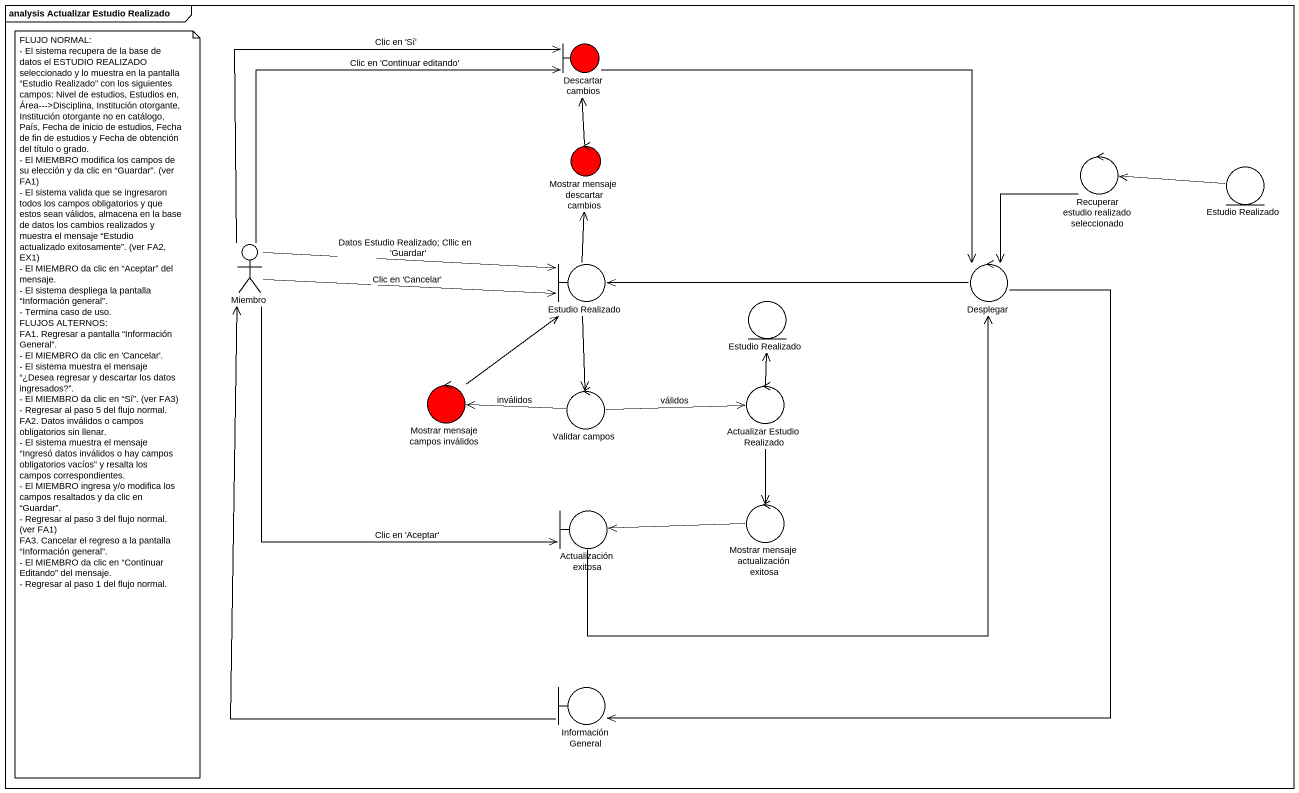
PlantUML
@startuml
mainframe analysis Actualizar Estudio Realizado
boundary "Descartar cambios" as Descartar_cambios #FF0000
control "Mostrar mensaje descartar cambios" as Mostrar_mensaje_descartar #FF0000
control "Recuperar estudio realizado seleccionado" as Recuperar_estudio_realizado #FFFFFF
entity "Estudio Realizado" as Estudio_Realizado #FFFFFF
actor Miembro #FFFFFF
boundary "Estudio Realizado" as Estudio_Realizado_2 #FFFFFF
control Desplegar #FFFFFF
entity "Estudio Realizado" as Estudio_Realizado_3 #FFFFFF
control "Mostrar mensaje campos inválidos" as Mostrar_mensaje_campos #FF0000
control "Actualizar Estudio Realizado" as Actualizar_Estudio_Realizado #FFFFFF
control "Validar campos" as Validar_campos #FFFFFF
boundary "Actualización exitosa" as Actualización_exitosa #FFFFFF
control "Mostrar mensaje actualización exitosa" as Mostrar_mensaje #FFFFFF
boundary "Información General" as Información_General #FFFFFF
Descartar_cambios -right-> Desplegar
Mostrar_mensaje_descartar -up-> Descartar_cambios
Recuperar_estudio_realizado --> Desplegar
Estudio_Realizado -left-> Recuperar_estudio_realizado
Miembro -up-> Descartar_cambios : Clic en 'Sí'
Miembro -up-> Descartar_cambios : Clic en 'Continuar editando'
Miembro -right-> Estudio_Realizado_2 : Datos Estudio Realizado; Cllic en 'Guardar'
Miembro -right-> Estudio_Realizado_2 : Clic en 'Cancelar'
Miembro --> Actualización_exitosa : Clic en 'Aceptar'
Miembro <-- Información_General
Estudio_Realizado_2 -up-> Mostrar_mensaje_descartar
Estudio_Realizado_2 --> Validar_campos
Desplegar -left-> Estudio_Realizado_2
Desplegar --> Información_General
Mostrar_mensaje_campos -up-> Estudio_Realizado_2
Actualizar_Estudio_Realizado -up-> Estudio_Realizado_3
Actualizar_Estudio_Realizado --> Mostrar_mensaje
Validar_campos -left-> Mostrar_mensaje_campos : inválidos
Validar_campos -right-> Actualizar_Estudio_Realizado : válidos
Actualización_exitosa -up-> Desplegar
Mostrar_mensaje -left-> Actualización_exitosa
note as N1
  FLUJO NORMAL:
  - El sistema recupera de la base de datos el ESTUDIO REALIZADO seleccionado y lo muestra en la pantalla “Estudio Realizado” con los siguientes campos: Nivel de estudios, Estudios en, Área--->Disciplina, Institución otorgante, Institución otorgante no en catálogo, País, Fecha de inicio de estudios, Fecha de fin de estudios y Fecha de obtención del título o grado.
  - El MIEMBRO modifica los campos de su elección y da clic en “Guardar”. (ver FA1)
  - El sistema valida que se ingresaron todos los campos obligatorios y que estos sean válidos, almacena en la base de datos los cambios realizados y muestra el mensaje “Estudio actualizado exitosamente”. (ver FA2, EX1)
  - El MIEMBRO da clic en “Aceptar” del mensaje.
  - El sistema despliega la pantalla “Información general”.
  - Termina caso de uso.
  FLUJOS ALTERNOS:
  FA1. Regresar a pantalla “Información General”.
  - El MIEMBRO da clic en 'Cancelar'.
  - El sistema muestra el mensaje “¿Desea regresar y descartar los datos ingresados?”.
  - El MIEMBRO da clic en “Sí”. (ver FA3)
  - Regresar al paso 5 del flujo normal.
  FA2. Datos inválidos o campos obligatorios sin llenar.
  - El sistema muestra el mensaje “Ingresó datos inválidos o hay campos obligatorios vacíos” y resalta los campos correspondientes.
  - El MIEMBRO ingresa y/o modifica los campos resaltados y da clic en “Guardar”.
  - Regresar al paso 3 del flujo normal. (ver FA1)
  FA3. Cancelar el regreso a la pantalla “Información general”.
  - El MIEMBRO da clic en “Continuar Editando” del mensaje.
  - Regresar al paso 1 del flujo normal.
end note
@enduml
